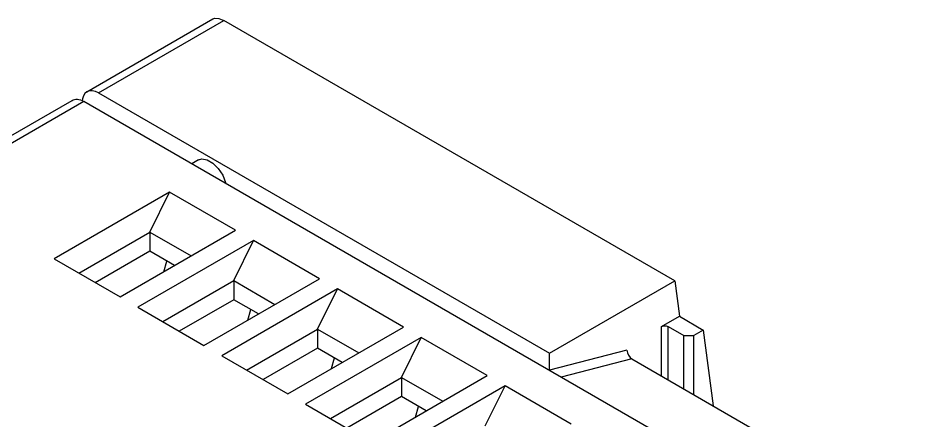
# Model space of a CAD drawing. Extents: x 0 to 420, y 0 to 297.
# Drawn here: x 195.14 to 234.26, y 207.65 to 224.88 of the extents above; entities that cross this region are included whole.
import ezdxf

# ---------------------------------------------------------------- set-up
doc = ezdxf.new("R2010")
doc.units = 0
doc.header["$LTSCALE"] = 23.1
doc.layers.add('40000_ISO', color=7, linetype='CONTINUOUS')

msp = doc.modelspace()

# ---------------------------------------------------------------- linework, layer by layer
at = {"layer": '40000_ISO', "color": 7, "linetype": 'CONTINUOUS'}
for p, q in [((198.083, 221.733), (203.482, 224.849)), ((198.583, 221.683), (203.952, 224.782)), ((203.481, 224.849), (203.556, 224.878)), ((203.556, 224.878), (203.739, 224.871)), ((203.739, 224.871), (203.952, 224.782)), ((223.256, 213.637), (203.952, 224.782)), ((197.93, 221.556), (197.89, 221.426)), ((197.995, 221.66), (197.93, 221.556)), ((198.083, 221.733), (197.995, 221.66)), ((198.191, 221.772), (198.083, 221.733)), ((198.313, 221.777), (198.191, 221.772)), ((198.445, 221.747), (198.313, 221.777)), ((198.583, 221.683), (198.445, 221.747)), ((198.583, 221.683), (217.887, 210.538)), ((183.305, 213.2), (197.447, 221.365)), ((197.947, 221.316), (183.805, 213.151)), ((197.447, 221.365), (197.498, 221.389)), ((197.498, 221.389), (197.554, 221.405)), ((197.554, 221.405), (197.614, 221.412)), ((197.614, 221.412), (197.676, 221.41)), ((197.676, 221.41), (197.742, 221.399)), ((197.742, 221.399), (197.809, 221.38)), ((197.809, 221.38), (197.878, 221.352)), ((197.878, 221.352), (197.947, 221.316)), ((197.89, 221.426), (197.883, 221.349)), ((247.091, 192.943), (197.947, 221.316)), ((202.856, 218.814), (202.569, 218.647)), ((202.856, 218.813), (203.003, 218.859)), ((203.003, 218.859), (203.234, 218.823)), ((203.234, 218.823), (203.479, 218.681)), ((203.479, 218.681), (203.71, 218.451)), ((203.71, 218.451), (203.898, 218.16)), ((203.898, 218.16), (204.021, 217.843)), ((204.021, 217.843), (204.026, 217.806)), ((201.624, 217.437), (196.674, 214.58)), ((200.775, 215.723), (201.624, 217.437)), ((204.452, 215.804), (201.624, 217.437)), ((197.735, 213.967), (200.775, 215.723)), ((199.503, 212.947), (204.452, 215.804)), ((200.775, 215.723), (200.775, 214.906)), ((200.775, 215.723), (202.543, 214.702)), ((205.216, 215.364), (200.266, 212.506)), ((204.368, 213.649), (205.216, 215.364)), ((208.045, 213.731), (205.216, 215.364)), ((200.775, 214.906), (198.442, 213.559)), ((201.836, 214.294), (200.775, 214.906)), ((196.674, 214.58), (199.503, 212.947)), ((201.379, 214.03), (201.507, 214.484)), ((201.327, 211.893), (204.368, 213.649)), ((203.095, 210.873), (208.045, 213.731)), ((204.368, 213.649), (204.368, 212.832)), ((204.368, 213.649), (206.135, 212.628)), ((217.887, 210.538), (223.256, 213.637)), ((223.256, 213.637), (223.455, 212.119)), ((208.808, 213.29), (203.858, 210.432)), ((207.96, 211.575), (208.808, 213.29)), ((211.637, 211.657), (208.808, 213.29)), ((204.368, 212.832), (202.034, 211.485)), ((205.428, 212.22), (204.368, 212.832)), ((200.266, 212.506), (203.095, 210.873)), ((204.972, 211.956), (205.099, 212.41)), ((222.696, 211.681), (223.455, 212.119)), ((223.455, 212.119), (224.48, 211.527)), ((206.687, 208.799), (211.637, 211.657)), ((222.696, 211.681), (222.785, 211.711)), ((222.696, 209.558), (222.696, 211.681)), ((222.785, 211.711), (222.889, 211.711)), ((222.889, 211.711), (222.979, 211.681)), ((222.979, 209.395), (222.979, 211.681)), ((222.979, 211.681), (223.65, 211.293)), ((204.919, 209.82), (207.96, 211.575)), ((207.96, 211.575), (207.96, 210.759)), ((207.96, 211.575), (209.727, 210.554)), ((223.65, 209.007), (223.65, 211.293)), ((223.65, 211.293), (224.075, 211.293)), ((224.48, 211.527), (224.075, 211.293)), ((224.075, 208.762), (224.075, 211.293)), ((224.48, 211.527), (224.904, 208.283)), ((212.4, 211.216), (207.451, 208.358)), ((211.552, 209.501), (212.4, 211.216)), ((215.229, 209.583), (212.4, 211.216)), ((207.96, 210.759), (205.626, 209.411)), ((209.02, 210.146), (207.96, 210.759)), ((221.211, 210.67), (217.887, 209.812)), ((217.887, 209.812), (217.887, 210.538)), ((221.211, 210.67), (221.228, 210.561)), ((221.228, 210.561), (221.274, 210.452)), ((203.858, 210.432), (206.687, 208.799)), ((208.564, 209.883), (208.691, 210.336)), ((221.423, 210.293), (218.393, 209.511)), ((221.274, 210.452), (221.343, 210.358)), ((221.343, 210.358), (221.423, 210.293)), ((221.423, 210.293), (229.979, 205.353)), ((208.511, 207.746), (211.552, 209.501)), ((210.279, 206.725), (215.229, 209.583)), ((211.552, 209.501), (211.552, 208.685)), ((211.552, 209.501), (213.32, 208.481)), ((215.992, 209.142), (211.043, 206.284)), ((215.144, 207.427), (215.992, 209.142)), ((218.821, 207.509), (215.992, 209.142)), ((211.552, 208.685), (209.218, 207.337)), ((212.612, 208.072), (211.552, 208.685)), ((207.451, 208.358), (210.279, 206.725)), ((212.156, 207.809), (212.283, 208.262))]:
    msp.add_line(p, q, dxfattribs=at)

doc.saveas('drawing.dxf')
